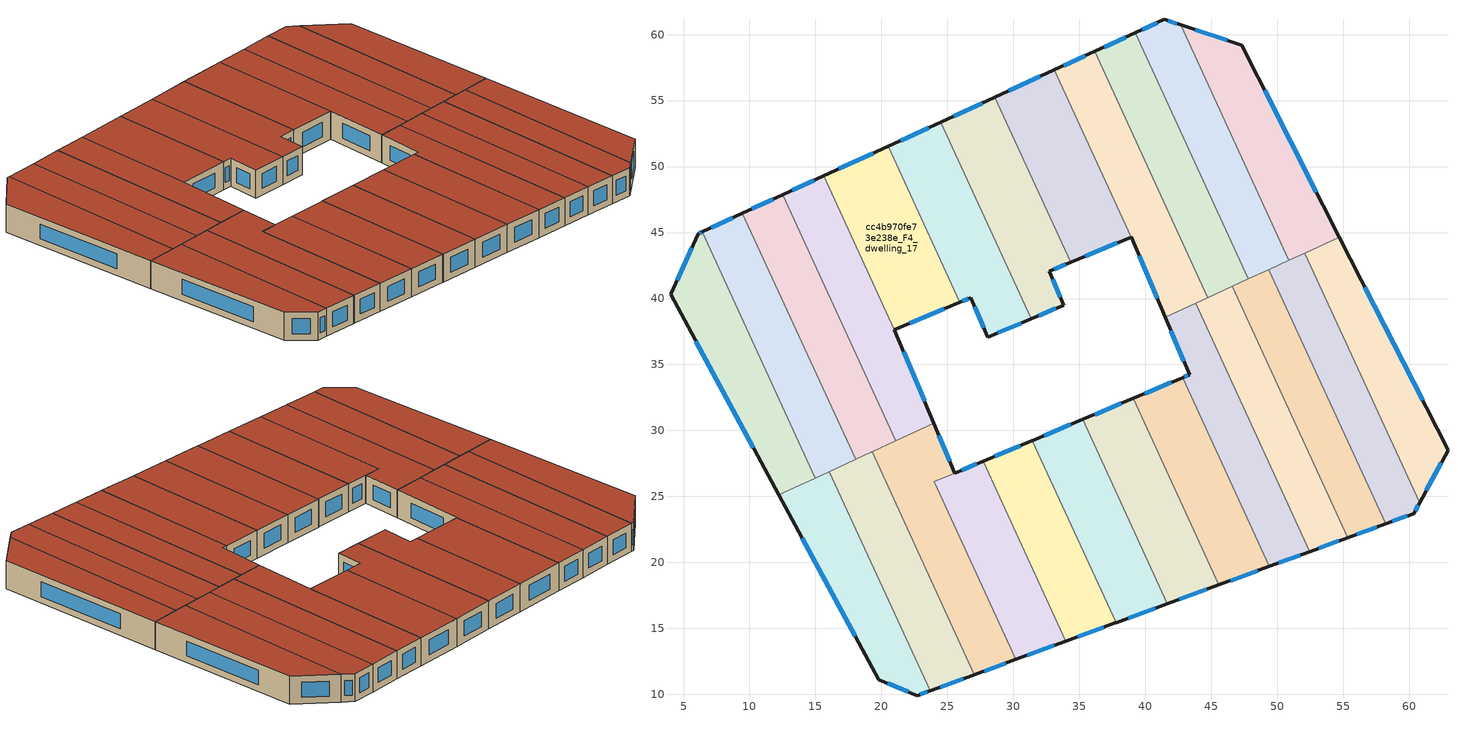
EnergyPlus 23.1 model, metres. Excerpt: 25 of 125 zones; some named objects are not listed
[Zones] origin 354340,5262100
cc4b970fe73e238e_F4_dwelling_0
 floor to cc4b970fe73e238e_F3_dwelling_0 (EU_floor_Construction): 16.05,26.89 23.69,10.27 22.72,9.91 19.78,11.12 12.22,25.13 z12
 wall outside (EU_wall_Construction): 12.22,25.13 19.78,11.12 22.72,9.91 23.69,10.27 z12:15
 wall to cc4b970fe73e238e_F4_dwelling_1 (EU_wall_Construction): 23.69,10.27 16.05,26.89 z12:15
 wall to cc4b970fe73e238e_F4_dwelling_13 (EU_wall_Construction): 14.98,26.39 12.22,25.13 z12:15
 wall to cc4b970fe73e238e_F4_dwelling_14 (EU_wall_Construction): 16.05,26.89 14.98,26.39 z12:15
 window (EU_Window_Construction): 22.94,9.99 23.46,10.18 / 20.47,10.83 22.03,10.19 / 14,21.84 18.01,14.41 z12.7:14.3
 roof outside (EU_roof_Construction): 23.69,10.27 16.05,26.89 12.22,25.13 19.78,11.12 22.72,9.91 z15
cc4b970fe73e238e_F4_dwelling_1
 floor to cc4b970fe73e238e_F3_dwelling_1 (EU_floor_Construction): 19.29,28.38 27.05,11.5 27,11.48 26.96,11.46 23.69,10.27 16.05,26.89 19.2,28.33 19.25,28.36 z12
 wall outside (EU_wall_Construction): 23.69,10.27 26.96,11.46 27,11.48 27.05,11.5 z12:15
 wall to cc4b970fe73e238e_F4_dwelling_2 (EU_wall_Construction): 27.05,11.5 19.29,28.38 z12:15
 wall to cc4b970fe73e238e_F4_dwelling_14 (EU_wall_Construction): 18.04,27.8 16.05,26.89 z12:15
 wall to cc4b970fe73e238e_F4_dwelling_15 (EU_wall_Construction): 19.29,28.38 19.25,28.36 19.2,28.33 18.04,27.8 z12:15
 window (EU_Window_Construction): 24.46,10.55 26.19,11.18 z12.7:14.3
 roof outside (EU_roof_Construction): 26.96,11.46 27,11.48 27.05,11.5 19.29,28.38 19.25,28.36 19.2,28.33 16.05,26.89 23.69,10.27 z15
cc4b970fe73e238e_F4_dwelling_10
 floor to cc4b970fe73e238e_F3_dwelling_10 (EU_floor_Construction): 49.35,42.19 58.21,22.92 55.35,21.88 46.6,40.92 z12
 wall outside (EU_wall_Construction): 55.35,21.88 58.21,22.92 z12:15
 wall to cc4b970fe73e238e_F4_dwelling_11 (EU_wall_Construction): 58.21,22.92 49.35,42.19 z12:15
 wall to cc4b970fe73e238e_F4_dwelling_9 (EU_wall_Construction): 46.6,40.92 55.35,21.88 z12:15
 wall to cc4b970fe73e238e_F4_dwelling_23 (EU_wall_Construction): 49.35,42.19 47.81,41.48 z12:15
 wall to cc4b970fe73e238e_F4_dwelling_22 (EU_wall_Construction): 47.81,41.48 46.6,40.93 z12:15
 window (EU_Window_Construction): 56.02,22.12 57.54,22.68 z12.7:14.3
 roof outside (EU_roof_Construction): 58.21,22.92 49.35,42.19 46.6,40.92 55.35,21.88 z15
cc4b970fe73e238e_F4_dwelling_11
 floor to cc4b970fe73e238e_F3_dwelling_11 (EU_floor_Construction): 52.09,43.45 60.78,24.52 60.34,23.71 58.21,22.92 49.35,42.19 z12
 wall outside (EU_wall_Construction): 58.21,22.92 60.34,23.71 60.78,24.52 z12:15
 wall to cc4b970fe73e238e_F4_dwelling_12 (EU_wall_Construction): 60.78,24.52 52.09,43.45 z12:15
 wall to cc4b970fe73e238e_F4_dwelling_24 (EU_wall_Construction): 52.09,43.45 50.89,42.9 z12:15
 wall to cc4b970fe73e238e_F4_dwelling_23 (EU_wall_Construction): 50.89,42.9 49.35,42.19 z12:15
 window (EU_Window_Construction): 60.44,23.9 60.68,24.33 / 58.71,23.11 59.84,23.52 z12.7:14.3
 roof outside (EU_roof_Construction): 60.34,23.71 60.78,24.52 52.09,43.45 49.35,42.19 58.21,22.92 z15
cc4b970fe73e238e_F4_dwelling_12
 floor to cc4b970fe73e238e_F3_dwelling_12 (EU_floor_Construction): 54.71,44.65 62.94,28.49 60.78,24.52 52.09,43.45 z12
 wall outside (EU_wall_Construction): 60.78,24.52 62.94,28.49 54.71,44.65 z12:15
 wall to cc4b970fe73e238e_F4_dwelling_24 (EU_wall_Construction): 54.71,44.65 52.09,43.45 z12:15
 window (EU_Window_Construction): 61.01,32.29 56.64,40.86 / 61.29,25.45 62.43,27.56 z12.7:14.3
 roof outside (EU_roof_Construction): 60.78,24.52 62.94,28.49 54.71,44.65 52.09,43.45 z15
cc4b970fe73e238e_F4_dwelling_13
 floor to cc4b970fe73e238e_F3_dwelling_13 (EU_floor_Construction): 6.4,45.05 14.98,26.39 12.22,25.13 4.01,40.32 6.13,44.93 z12
 wall outside (EU_wall_Construction): 6.4,45.05 6.13,44.93 4.01,40.32 12.22,25.13 z12:15
 wall to cc4b970fe73e238e_F4_dwelling_14 (EU_wall_Construction): 14.98,26.39 6.4,45.05 z12:15
 window (EU_Window_Construction): 6.34,45.02 6.2,44.96 / 5.94,36.75 10.29,28.69 / 5.64,43.85 4.51,41.4 z12.7:14.3
 roof outside (EU_roof_Construction): 14.98,26.39 6.4,45.05 6.13,44.93 4.01,40.32 12.22,25.13 z15
cc4b970fe73e238e_F4_dwelling_14
 floor to cc4b970fe73e238e_F3_dwelling_14 (EU_floor_Construction): 9.46,46.46 18.04,27.8 14.98,26.39 6.4,45.05 z12
 wall outside (EU_wall_Construction): 9.46,46.46 6.4,45.05 z12:15
 wall to cc4b970fe73e238e_F4_dwelling_15 (EU_wall_Construction): 18.04,27.8 9.46,46.46 z12:15
 window (EU_Window_Construction): 8.74,46.13 7.12,45.38 z12.7:14.3
 roof outside (EU_roof_Construction): 18.04,27.8 9.46,46.46 6.4,45.05 14.98,26.39 z15
cc4b970fe73e238e_F4_dwelling_15
 floor to cc4b970fe73e238e_F3_dwelling_15 (EU_floor_Construction): 12.53,47.87 21.1,29.21 18.04,27.8 9.46,46.46 z12
 wall outside (EU_wall_Construction): 12.53,47.87 9.46,46.46 z12:15
 wall to cc4b970fe73e238e_F4_dwelling_16 (EU_wall_Construction): 21.1,29.21 12.53,47.87 z12:15
 wall to cc4b970fe73e238e_F4_dwelling_2 (EU_wall_Construction): 19.29,28.38 21.1,29.21 z12:15
 window (EU_Window_Construction): 11.81,47.53 10.18,46.79 z12.7:14.3
 roof outside (EU_roof_Construction): 21.1,29.21 12.53,47.87 9.46,46.46 18.04,27.8 z15
cc4b970fe73e238e_F4_dwelling_16
 floor to cc4b970fe73e238e_F3_dwelling_16 (EU_floor_Construction): 15.63,49.29 20.99,37.65 20.97,37.64 23.98,30.53 21.1,29.21 12.53,47.87 z12
 wall outside (EU_wall_Construction): 15.63,49.29 12.53,47.87 / 23.98,30.53 20.97,37.64 20.99,37.65 z12:15
 wall to cc4b970fe73e238e_F4_dwelling_17 (EU_wall_Construction): 20.99,37.65 15.63,49.29 z12:15
 wall to cc4b970fe73e238e_F4_dwelling_2 (EU_wall_Construction): 21.1,29.21 23.98,30.53 z12:15
 window (EU_Window_Construction): 14.9,48.96 13.26,48.2 / 23.27,32.2 21.68,35.97 z12.7:14.3
 roof outside (EU_roof_Construction): 23.98,30.53 20.97,37.64 20.99,37.65 15.63,49.29 12.53,47.87 21.1,29.21 z15
cc4b970fe73e238e_F4_dwelling_17
 floor to cc4b970fe73e238e_F3_dwelling_17 (EU_floor_Construction): 20.51,51.53 25.93,39.72 20.99,37.65 15.63,49.29 z12
 wall outside (EU_wall_Construction): 20.99,37.65 25.93,39.72 / 20.51,51.53 15.63,49.29 z12:15
 wall to cc4b970fe73e238e_F4_dwelling_18 (EU_wall_Construction): 25.93,39.72 20.51,51.53 z12:15
 window (EU_Window_Construction): 22.15,38.13 24.77,39.23 / 19.36,51.01 16.78,49.82 z12.7:14.3
 roof outside (EU_roof_Construction): 25.93,39.72 20.51,51.53 15.63,49.29 20.99,37.65 z15
cc4b970fe73e238e_F4_dwelling_18
 floor to cc4b970fe73e238e_F3_dwelling_18 (EU_floor_Construction): 24.51,53.37 31.36,38.47 28.04,37.08 26.78,40.08 25.93,39.72 20.51,51.53 z12
 wall outside (EU_wall_Construction): 24.51,53.37 20.51,51.53 / 25.93,39.72 26.78,40.08 28.04,37.08 31.36,38.47 z12:15
 wall to cc4b970fe73e238e_F4_dwelling_19 (EU_wall_Construction): 31.36,38.47 24.51,53.37 z12:15
 window (EU_Window_Construction): 23.57,52.94 21.45,51.96 / 28.82,37.4 30.58,38.14 / 27.07,39.37 27.74,37.78 / 26.13,39.81 26.58,39.99 z12.7:14.3
 roof outside (EU_roof_Construction): 31.36,38.47 24.51,53.37 20.51,51.53 25.93,39.72 26.78,40.08 28.04,37.08 z15
cc4b970fe73e238e_F4_dwelling_19
 floor to cc4b970fe73e238e_F3_dwelling_19 (EU_floor_Construction): 28.61,55.25 34.36,42.74 32.72,42.05 33.8,39.49 31.36,38.47 24.51,53.37 z12
 wall outside (EU_wall_Construction): 28.61,55.25 24.51,53.37 / 31.36,38.47 33.8,39.49 32.72,42.05 34.36,42.74 z12:15
 wall to cc4b970fe73e238e_F4_dwelling_20 (EU_wall_Construction): 34.36,42.74 28.61,55.25 z12:15
 window (EU_Window_Construction): 27.65,54.81 25.47,53.81 / 33.1,42.21 33.97,42.58 / 33.54,40.09 32.97,41.45 / 31.93,38.71 33.23,39.25 z12.7:14.3
 roof outside (EU_roof_Construction): 33.8,39.49 32.72,42.05 34.36,42.74 28.61,55.25 24.51,53.37 31.36,38.47 z15
cc4b970fe73e238e_F4_dwelling_2
 floor to cc4b970fe73e238e_F3_dwelling_2 (EU_floor_Construction): 25.57,26.77 23.98,26.11 30.17,12.64 27.05,11.5 19.29,28.38 23.98,30.53 z12
 wall outside (EU_wall_Construction): 25.57,26.77 23.98,30.53 / 27.05,11.5 30.17,12.64 z12:15
 wall to cc4b970fe73e238e_F4_dwelling_3 (EU_wall_Construction): 23.98,26.11 25.57,26.77 / 30.17,12.64 23.99,26.11 z12:15
 window (EU_Window_Construction): 25.2,27.66 24.35,29.65 / 27.78,11.77 29.44,12.37 z12.7:14.3
 roof outside (EU_roof_Construction): 30.17,12.64 23.98,26.11 25.57,26.77 23.98,30.53 19.29,28.38 27.05,11.5 z15
cc4b970fe73e238e_F4_dwelling_20
 floor to cc4b970fe73e238e_F3_dwelling_20 (EU_floor_Construction): 33.11,57.32 38.93,44.66 34.36,42.74 28.61,55.25 z12
 wall outside (EU_wall_Construction): 34.36,42.74 38.93,44.66 / 33.11,57.32 28.61,55.25 z12:15
 wall to cc4b970fe73e238e_F4_dwelling_21 (EU_wall_Construction): 38.93,44.66 33.11,57.32 z12:15
 window (EU_Window_Construction): 35.43,43.19 37.85,44.21 / 32.05,56.84 29.66,55.74 z12.7:14.3
 roof outside (EU_roof_Construction): 38.93,44.66 33.11,57.32 28.61,55.25 34.36,42.74 z15
cc4b970fe73e238e_F4_dwelling_21
 floor to cc4b970fe73e238e_F3_dwelling_21 (EU_floor_Construction): 36.17,58.73 44.74,40.07 41.51,38.59 38.95,44.67 38.93,44.66 33.11,57.32 z12
 wall outside (EU_wall_Construction): 38.93,44.66 38.95,44.67 41.51,38.59 / 36.17,58.73 33.11,57.32 z12:15
 wall to cc4b970fe73e238e_F4_dwelling_22 (EU_wall_Construction): 44.74,40.07 36.17,58.73 z12:15
 wall to cc4b970fe73e238e_F4_dwelling_8 (EU_wall_Construction): 41.51,38.59 43.81,39.65 z12:15
 wall to cc4b970fe73e238e_F4_dwelling_9 (EU_wall_Construction): 43.81,39.65 44.74,40.07 z12:15
 window (EU_Window_Construction): 35.45,58.4 33.83,57.65 / 39.55,43.24 40.91,40.01 z12.7:14.3
 roof outside (EU_roof_Construction): 44.74,40.07 36.17,58.73 33.11,57.32 38.93,44.66 38.95,44.67 41.51,38.59 z15
cc4b970fe73e238e_F4_dwelling_22
 floor to cc4b970fe73e238e_F3_dwelling_22 (EU_floor_Construction): 39.23,60.14 47.81,41.48 44.74,40.07 36.17,58.73 z12
 wall outside (EU_wall_Construction): 39.23,60.14 36.17,58.73 z12:15
 wall to cc4b970fe73e238e_F4_dwelling_23 (EU_wall_Construction): 47.81,41.48 39.23,60.14 z12:15
 wall to cc4b970fe73e238e_F4_dwelling_9 (EU_wall_Construction): 44.74,40.07 46.6,40.93 z12:15
 window (EU_Window_Construction): 38.51,59.81 36.89,59.06 z12.7:14.3
 roof outside (EU_roof_Construction): 47.81,41.48 39.23,60.14 36.17,58.73 44.74,40.07 z15
cc4b970fe73e238e_F4_dwelling_23
 floor to cc4b970fe73e238e_F3_dwelling_23 (EU_floor_Construction): 42.69,60.73 50.89,42.9 47.81,41.48 39.23,60.14 41.44,61.15 z12
 wall outside (EU_wall_Construction): 42.69,60.73 41.44,61.15 39.23,60.14 z12:15
 wall to cc4b970fe73e238e_F4_dwelling_24 (EU_wall_Construction): 50.89,42.9 42.69,60.73 z12:15
 window (EU_Window_Construction): 42.4,60.83 41.73,61.05 / 40.92,60.91 39.75,60.37 z12.7:14.3
 roof outside (EU_roof_Construction): 50.89,42.9 42.69,60.73 41.44,61.15 39.23,60.14 47.81,41.48 z15
cc4b970fe73e238e_F4_dwelling_24
 floor to cc4b970fe73e238e_F3_dwelling_24 (EU_floor_Construction): 47.3,59.2 54.71,44.65 50.89,42.9 42.69,60.73 z12
 wall outside (EU_wall_Construction): 54.71,44.65 47.3,59.2 42.69,60.73 z12:15
 window (EU_Window_Construction): 52.97,48.07 49.04,55.79 / 46.22,59.56 43.77,60.37 z12.7:14.3
 roof outside (EU_roof_Construction): 54.71,44.65 47.3,59.2 42.69,60.73 50.89,42.9 z15
cc4b970fe73e238e_F4_dwelling_3
 floor to cc4b970fe73e238e_F3_dwelling_3 (EU_floor_Construction): 27.72,27.68 33.99,14.04 30.17,12.64 23.98,26.11 z12
 wall outside (EU_wall_Construction): 27.72,27.68 25.57,26.78 / 30.17,12.64 33.99,14.04 z12:15
 wall to cc4b970fe73e238e_F4_dwelling_4 (EU_wall_Construction): 33.99,14.04 27.72,27.68 z12:15
 window (EU_Window_Construction): 27.22,27.46 26.08,26.99 / 31.07,12.97 33.09,13.71 z12.7:14.3
 roof outside (EU_roof_Construction): 33.99,14.04 27.72,27.68 23.98,26.11 30.17,12.64 z15
cc4b970fe73e238e_F4_dwelling_4
 floor to cc4b970fe73e238e_F3_dwelling_4 (EU_floor_Construction): 31.45,29.24 37.79,15.44 37.74,15.42 33.99,14.04 27.72,27.68 31.4,29.22 z12
 wall outside (EU_wall_Construction): 33.99,14.04 37.74,15.42 37.79,15.44 / 31.45,29.24 31.4,29.22 27.72,27.68 z12:15
 wall to cc4b970fe73e238e_F4_dwelling_5 (EU_wall_Construction): 37.79,15.44 31.45,29.24 z12:15
 window (EU_Window_Construction): 34.87,14.37 36.86,15.09 / 30.54,28.85 28.59,28.04 z12.7:14.3
 roof outside (EU_roof_Construction): 37.74,15.42 37.79,15.44 31.45,29.24 31.4,29.22 27.72,27.68 33.99,14.04 z15
cc4b970fe73e238e_F4_dwelling_5
 floor to cc4b970fe73e238e_F3_dwelling_5 (EU_floor_Construction): 35.26,30.83 41.68,16.86 37.79,15.44 31.45,29.24 z12
 wall outside (EU_wall_Construction): 37.79,15.44 41.68,16.86 / 35.26,30.83 31.45,29.24 z12:15
 wall to cc4b970fe73e238e_F4_dwelling_6 (EU_wall_Construction): 41.68,16.86 35.26,30.83 z12:15
 window (EU_Window_Construction): 38.7,15.77 40.76,16.53 / 34.36,30.46 32.34,29.61 z12.7:14.3
 roof outside (EU_roof_Construction): 41.68,16.86 35.26,30.83 31.45,29.24 37.79,15.44 z15
cc4b970fe73e238e_F4_dwelling_6
 floor to cc4b970fe73e238e_F3_dwelling_6 (EU_floor_Construction): 39.07,32.43 45.57,18.29 41.68,16.86 35.26,30.83 z12
 wall outside (EU_wall_Construction): 41.68,16.86 45.57,18.29 / 39.07,32.43 35.26,30.83 z12:15
 wall to cc4b970fe73e238e_F4_dwelling_7 (EU_wall_Construction): 45.57,18.29 39.07,32.43 z12:15
 window (EU_Window_Construction): 42.59,17.2 44.65,17.95 / 38.17,32.05 36.15,31.21 z12.7:14.3
 roof outside (EU_roof_Construction): 45.57,18.29 39.07,32.43 35.26,30.83 41.68,16.86 z15
cc4b970fe73e238e_F4_dwelling_7
 floor to cc4b970fe73e238e_F3_dwelling_7 (EU_floor_Construction): 42.83,34.01 49.41,19.7 45.57,18.29 39.07,32.43 z12
 wall outside (EU_wall_Construction): 45.57,18.29 49.41,19.7 / 42.83,34.01 39.07,32.43 z12:15
 wall to cc4b970fe73e238e_F4_dwelling_8 (EU_wall_Construction): 49.41,19.7 42.83,34.01 z12:15
 window (EU_Window_Construction): 46.47,18.62 48.5,19.37 / 41.95,33.64 39.95,32.8 z12.7:14.3
 roof outside (EU_roof_Construction): 49.41,19.7 42.83,34.01 39.07,32.43 45.57,18.29 z15
cc4b970fe73e238e_F4_dwelling_8
 floor to cc4b970fe73e238e_F3_dwelling_8 (EU_floor_Construction): 43.82,39.64 52.47,20.82 49.41,19.7 42.83,34.01 43.35,34.23 41.51,38.59 z12
 wall outside (EU_wall_Construction): 41.51,38.59 43.35,34.23 42.83,34.01 / 49.41,19.7 52.47,20.82 z12:15
 wall to cc4b970fe73e238e_F4_dwelling_9 (EU_wall_Construction): 52.47,20.82 43.82,39.64 z12:15
 window (EU_Window_Construction): 41.94,37.56 42.92,35.25 / 50.13,19.96 51.75,20.56 / 43.23,34.17 42.95,34.06 z12.7:14.3
 roof outside (EU_roof_Construction): 52.47,20.82 43.82,39.64 41.51,38.59 43.35,34.23 42.83,34.01 49.41,19.7 z15
cc4b970fe73e238e_F4_dwelling_9
 floor to cc4b970fe73e238e_F3_dwelling_9 (EU_floor_Construction): 46.6,40.92 55.35,21.88 52.47,20.82 43.82,39.64 z12
 wall outside (EU_wall_Construction): 52.47,20.82 55.35,21.88 z12:15
 window (EU_Window_Construction): 53.14,21.07 54.68,21.63 z12.7:14.3
 roof outside (EU_roof_Construction): 55.35,21.88 46.6,40.92 43.82,39.64 52.47,20.82 z15
[Building]
EU S2 Campaign: North Axis=0; Terrain=City; Solar Distribution=FullExterior
[Site:Location]
Budapest.Ferenc.Liszt.Intl.AP: Latitude=47.437; Longitude=19.256; Time Zone=1; Elevation=185
[SizingPeriod:WeatherFileDays]
AnnualSizingPeriod: Begin Month=1; Begin Day of Month=1; End Month=12; End Day of Month=31; Day of Week for Start Day=Monday; Use Weather File Daylight Saving Period=No; Use Weather File Rain and Snow Indicators=No
[MATERIAL]
EU_InternalMass_Material: Roughness=MediumRough; Thickness=0.1; Conductivity=1; Density=1800; Specific Heat=900; Thermal Absorptance=0.9; Solar Absorptance=0.7; Visible Absorptance=0.7
[MATERIAL:NOMASS] Roughness=MediumRough; Thermal Absorptance=0.9; Solar Absorptance=0.7; Visible Absorptance=0.7
Name | Thermal Resistance
EU_wall_NoMass | 0.832559
EU_roof_NoMass | 1.39638
EU_floor_NoMass | 0.872794
[WINDOWMATERIAL:SIMPLEGLAZINGSYSTEM]
EU_Window_SimpleGlazing: UFactor=2.79869; Solar Heat Gain Coefficient=0.75; Visible Transmittance=0.75
[CONSTRUCTION]
EU_wall_Construction: EU_wall_NoMass
EU_roof_Construction: EU_roof_NoMass
EU_floor_Construction: EU_floor_NoMass
EU_Window_Construction: EU_Window_SimpleGlazing
EU_InternalMass_Construction: EU_InternalMass_Material
[ZONE] Type=1; Multiplier=1; Ceiling Height=autocalculate; Floor Area=autocalculate; Part of Total Floor Area=Yes
Name | Volume
cc4b970fe73e238e_F4_dwelling_0 | 191.587
cc4b970fe73e238e_F4_dwelling_1 | 197.238
cc4b970fe73e238e_F4_dwelling_10 | 191.589
cc4b970fe73e238e_F4_dwelling_11 | 191.656
cc4b970fe73e238e_F4_dwelling_12 | 191.588
cc4b970fe73e238e_F4_dwelling_13 | 207.571
cc4b970fe73e238e_F4_dwelling_14; cc4b970fe73e238e_F4_dwelling_15 | 207.583
cc4b970fe73e238e_F4_dwelling_16 | 207.601
cc4b970fe73e238e_F4_dwelling_17 | 207.59
cc4b970fe73e238e_F4_dwelling_18 | 207.593
cc4b970fe73e238e_F4_dwelling_19 | 207.572
cc4b970fe73e238e_F4_dwelling_2 | 207.617
cc4b970fe73e238e_F4_dwelling_20 | 205.899
cc4b970fe73e238e_F4_dwelling_21 | 209.294
cc4b970fe73e238e_F4_dwelling_22 | 207.574
cc4b970fe73e238e_F4_dwelling_23 | 207.581
cc4b970fe73e238e_F4_dwelling_24 | 207.558
cc4b970fe73e238e_F4_dwelling_3 | 181.227
cc4b970fe73e238e_F4_dwelling_4 | 182.676
cc4b970fe73e238e_F4_dwelling_5 | 189.331
cc4b970fe73e238e_F4_dwelling_6; cc4b970fe73e238e_F4_dwelling_7 | 191.622
cc4b970fe73e238e_F4_dwelling_8 | 191.572
cc4b970fe73e238e_F4_dwelling_9 | 191.661
[INTERNALMASS] Construction=EU_InternalMass_Construction
Name | Zone or ZoneList | Surface Area
cc4b970fe73e238e_F4_dwelling_0_EU_InternalMass | cc4b970fe73e238e_F4_dwelling_0 | 63.8624
cc4b970fe73e238e_F4_dwelling_1_EU_InternalMass | cc4b970fe73e238e_F4_dwelling_1 | 65.7384
cc4b970fe73e238e_F4_dwelling_2_EU_InternalMass | cc4b970fe73e238e_F4_dwelling_2 | 69.2143
cc4b970fe73e238e_F4_dwelling_3_EU_InternalMass | cc4b970fe73e238e_F4_dwelling_3 | 60.4179
cc4b970fe73e238e_F4_dwelling_4_EU_InternalMass | cc4b970fe73e238e_F4_dwelling_4 | 60.8881
cc4b970fe73e238e_F4_dwelling_5_EU_InternalMass | cc4b970fe73e238e_F4_dwelling_5 | 63.1132
cc4b970fe73e238e_F4_dwelling_6_EU_InternalMass | cc4b970fe73e238e_F4_dwelling_6 | 63.874
cc4b970fe73e238e_F4_dwelling_7_EU_InternalMass | cc4b970fe73e238e_F4_dwelling_7 | 63.8742
cc4b970fe73e238e_F4_dwelling_8_EU_InternalMass | cc4b970fe73e238e_F4_dwelling_8 | 63.8569
cc4b970fe73e238e_F4_dwelling_9_EU_InternalMass | cc4b970fe73e238e_F4_dwelling_9 | 63.8869
cc4b970fe73e238e_F4_dwelling_10_EU_InternalMass | cc4b970fe73e238e_F4_dwelling_10 | 63.8632
cc4b970fe73e238e_F4_dwelling_11_EU_InternalMass | cc4b970fe73e238e_F4_dwelling_11 | 63.8855
cc4b970fe73e238e_F4_dwelling_12_EU_InternalMass | cc4b970fe73e238e_F4_dwelling_12 | 63.8629
cc4b970fe73e238e_F4_dwelling_13_EU_InternalMass | cc4b970fe73e238e_F4_dwelling_13 | 69.1905
cc4b970fe73e238e_F4_dwelling_14_EU_InternalMass | cc4b970fe73e238e_F4_dwelling_14 | 69.1944
cc4b970fe73e238e_F4_dwelling_15_EU_InternalMass | cc4b970fe73e238e_F4_dwelling_15 | 69.1944
cc4b970fe73e238e_F4_dwelling_16_EU_InternalMass | cc4b970fe73e238e_F4_dwelling_16 | 69.2004
cc4b970fe73e238e_F4_dwelling_17_EU_InternalMass | cc4b970fe73e238e_F4_dwelling_17 | 69.1968
cc4b970fe73e238e_F4_dwelling_18_EU_InternalMass | cc4b970fe73e238e_F4_dwelling_18 | 69.1974
cc4b970fe73e238e_F4_dwelling_19_EU_InternalMass | cc4b970fe73e238e_F4_dwelling_19 | 69.1907
cc4b970fe73e238e_F4_dwelling_20_EU_InternalMass | cc4b970fe73e238e_F4_dwelling_20 | 68.6331
cc4b970fe73e238e_F4_dwelling_21_EU_InternalMass | cc4b970fe73e238e_F4_dwelling_21 | 69.7657
cc4b970fe73e238e_F4_dwelling_22_EU_InternalMass | cc4b970fe73e238e_F4_dwelling_22 | 69.1926
cc4b970fe73e238e_F4_dwelling_23_EU_InternalMass | cc4b970fe73e238e_F4_dwelling_23 | 69.1938
cc4b970fe73e238e_F4_dwelling_24_EU_InternalMass | cc4b970fe73e238e_F4_dwelling_24 | 69.1861
[OTHEREQUIPMENT] Fuel Type=Electricity; Design Level Calculation Method=Watts/Area; Power per Zone Floor Area=1; Fraction Latent=0; Fraction Radiant=0; Fraction Lost=0; Carbon Dioxide Generation Rate=0; EndUse Subcategory=EU_Step8_InternalGains
Name | Zone or ZoneList or Space or SpaceList | Schedule
EU_Step8_InternalGain_cc4b970fe73e238e_F4_dwelling_0_f000 | cc4b970fe73e238e_F4_dwelling_0 | EU_Step8_GainSchedule_cc4b970fe73e238e_F4_dwelling_0_f000
EU_Step8_InternalGain_cc4b970fe73e238e_F4_dwelling_1_f000 | cc4b970fe73e238e_F4_dwelling_1 | EU_Step8_GainSchedule_cc4b970fe73e238e_F4_dwelling_1_f000
EU_Step8_InternalGain_cc4b970fe73e238e_F4_dwelling_2_f000 | cc4b970fe73e238e_F4_dwelling_2 | EU_Step8_GainSchedule_cc4b970fe73e238e_F4_dwelling_2_f000
EU_Step8_InternalGain_cc4b970fe73e238e_F4_dwelling_3_f000 | cc4b970fe73e238e_F4_dwelling_3 | EU_Step8_GainSchedule_cc4b970fe73e238e_F4_dwelling_3_f000
EU_Step8_InternalGain_cc4b970fe73e238e_F4_dwelling_4_f000 | cc4b970fe73e238e_F4_dwelling_4 | EU_Step8_GainSchedule_cc4b970fe73e238e_F4_dwelling_4_f000
EU_Step8_InternalGain_cc4b970fe73e238e_F4_dwelling_5_f000 | cc4b970fe73e238e_F4_dwelling_5 | EU_Step8_GainSchedule_cc4b970fe73e238e_F4_dwelling_5_f000
EU_Step8_InternalGain_cc4b970fe73e238e_F4_dwelling_6_f000 | cc4b970fe73e238e_F4_dwelling_6 | EU_Step8_GainSchedule_cc4b970fe73e238e_F4_dwelling_6_f000
EU_Step8_InternalGain_cc4b970fe73e238e_F4_dwelling_7_f000 | cc4b970fe73e238e_F4_dwelling_7 | EU_Step8_GainSchedule_cc4b970fe73e238e_F4_dwelling_7_f000
EU_Step8_InternalGain_cc4b970fe73e238e_F4_dwelling_8_f000 | cc4b970fe73e238e_F4_dwelling_8 | EU_Step8_GainSchedule_cc4b970fe73e238e_F4_dwelling_8_f000
EU_Step8_InternalGain_cc4b970fe73e238e_F4_dwelling_9_f000 | cc4b970fe73e238e_F4_dwelling_9 | EU_Step8_GainSchedule_cc4b970fe73e238e_F4_dwelling_9_f000
EU_Step8_InternalGain_cc4b970fe73e238e_F4_dwelling_10_f000 | cc4b970fe73e238e_F4_dwelling_10 | EU_Step8_GainSchedule_cc4b970fe73e238e_F4_dwelling_10_f000
EU_Step8_InternalGain_cc4b970fe73e238e_F4_dwelling_11_f000 | cc4b970fe73e238e_F4_dwelling_11 | EU_Step8_GainSchedule_cc4b970fe73e238e_F4_dwelling_11_f000
EU_Step8_InternalGain_cc4b970fe73e238e_F4_dwelling_12_f000 | cc4b970fe73e238e_F4_dwelling_12 | EU_Step8_GainSchedule_cc4b970fe73e238e_F4_dwelling_12_f000
EU_Step8_InternalGain_cc4b970fe73e238e_F4_dwelling_13_f000 | cc4b970fe73e238e_F4_dwelling_13 | EU_Step8_GainSchedule_cc4b970fe73e238e_F4_dwelling_13_f000
EU_Step8_InternalGain_cc4b970fe73e238e_F4_dwelling_14_f000 | cc4b970fe73e238e_F4_dwelling_14 | EU_Step8_GainSchedule_cc4b970fe73e238e_F4_dwelling_14_f000
EU_Step8_InternalGain_cc4b970fe73e238e_F4_dwelling_15_f000 | cc4b970fe73e238e_F4_dwelling_15 | EU_Step8_GainSchedule_cc4b970fe73e238e_F4_dwelling_15_f000
EU_Step8_InternalGain_cc4b970fe73e238e_F4_dwelling_16_f000 | cc4b970fe73e238e_F4_dwelling_16 | EU_Step8_GainSchedule_cc4b970fe73e238e_F4_dwelling_16_f000
EU_Step8_InternalGain_cc4b970fe73e238e_F4_dwelling_17_f000 | cc4b970fe73e238e_F4_dwelling_17 | EU_Step8_GainSchedule_cc4b970fe73e238e_F4_dwelling_17_f000
EU_Step8_InternalGain_cc4b970fe73e238e_F4_dwelling_18_f000 | cc4b970fe73e238e_F4_dwelling_18 | EU_Step8_GainSchedule_cc4b970fe73e238e_F4_dwelling_18_f000
EU_Step8_InternalGain_cc4b970fe73e238e_F4_dwelling_19_f000 | cc4b970fe73e238e_F4_dwelling_19 | EU_Step8_GainSchedule_cc4b970fe73e238e_F4_dwelling_19_f000
EU_Step8_InternalGain_cc4b970fe73e238e_F4_dwelling_20_f000 | cc4b970fe73e238e_F4_dwelling_20 | EU_Step8_GainSchedule_cc4b970fe73e238e_F4_dwelling_20_f000
EU_Step8_InternalGain_cc4b970fe73e238e_F4_dwelling_21_f000 | cc4b970fe73e238e_F4_dwelling_21 | EU_Step8_GainSchedule_cc4b970fe73e238e_F4_dwelling_21_f000
EU_Step8_InternalGain_cc4b970fe73e238e_F4_dwelling_22_f000 | cc4b970fe73e238e_F4_dwelling_22 | EU_Step8_GainSchedule_cc4b970fe73e238e_F4_dwelling_22_f000
EU_Step8_InternalGain_cc4b970fe73e238e_F4_dwelling_23_f000 | cc4b970fe73e238e_F4_dwelling_23 | EU_Step8_GainSchedule_cc4b970fe73e238e_F4_dwelling_23_f000
EU_Step8_InternalGain_cc4b970fe73e238e_F4_dwelling_24_f000 | cc4b970fe73e238e_F4_dwelling_24 | EU_Step8_GainSchedule_cc4b970fe73e238e_F4_dwelling_24_f000
[ZONEVENTILATION:DESIGNFLOWRATE] Schedule=EU_AlwaysOn; Design Flow Rate Calculation Method=AirChanges/Hour; Air Changes per Hour=0.475469; Ventilation Type=Natural; Fan Pressure Rise=0; Fan Total Efficiency=1; Constant Term Coefficient=1; Temperature Term Coefficient=0; Velocity Term Coefficient=0; Velocity Squared Term Coefficient=0; Minimum Indoor Temperature=-100; Maximum Indoor Temperature=100; Delta Temperature=-100; Minimum Outdoor Temperature=-100; Maximum Outdoor Temperature=100; Maximum Wind Speed=40
Name | Zone or ZoneList or Space or SpaceList
EU_ConstantAir_cc4b970fe73e238e_F4_dwelling_0 | cc4b970fe73e238e_F4_dwelling_0
EU_ConstantAir_cc4b970fe73e238e_F4_dwelling_1 | cc4b970fe73e238e_F4_dwelling_1
EU_ConstantAir_cc4b970fe73e238e_F4_dwelling_2 | cc4b970fe73e238e_F4_dwelling_2
EU_ConstantAir_cc4b970fe73e238e_F4_dwelling_3 | cc4b970fe73e238e_F4_dwelling_3
EU_ConstantAir_cc4b970fe73e238e_F4_dwelling_4 | cc4b970fe73e238e_F4_dwelling_4
EU_ConstantAir_cc4b970fe73e238e_F4_dwelling_5 | cc4b970fe73e238e_F4_dwelling_5
EU_ConstantAir_cc4b970fe73e238e_F4_dwelling_6 | cc4b970fe73e238e_F4_dwelling_6
EU_ConstantAir_cc4b970fe73e238e_F4_dwelling_7 | cc4b970fe73e238e_F4_dwelling_7
EU_ConstantAir_cc4b970fe73e238e_F4_dwelling_8 | cc4b970fe73e238e_F4_dwelling_8
EU_ConstantAir_cc4b970fe73e238e_F4_dwelling_9 | cc4b970fe73e238e_F4_dwelling_9
EU_ConstantAir_cc4b970fe73e238e_F4_dwelling_10 | cc4b970fe73e238e_F4_dwelling_10
EU_ConstantAir_cc4b970fe73e238e_F4_dwelling_11 | cc4b970fe73e238e_F4_dwelling_11
EU_ConstantAir_cc4b970fe73e238e_F4_dwelling_12 | cc4b970fe73e238e_F4_dwelling_12
EU_ConstantAir_cc4b970fe73e238e_F4_dwelling_13 | cc4b970fe73e238e_F4_dwelling_13
EU_ConstantAir_cc4b970fe73e238e_F4_dwelling_14 | cc4b970fe73e238e_F4_dwelling_14
EU_ConstantAir_cc4b970fe73e238e_F4_dwelling_15 | cc4b970fe73e238e_F4_dwelling_15
EU_ConstantAir_cc4b970fe73e238e_F4_dwelling_16 | cc4b970fe73e238e_F4_dwelling_16
EU_ConstantAir_cc4b970fe73e238e_F4_dwelling_17 | cc4b970fe73e238e_F4_dwelling_17
EU_ConstantAir_cc4b970fe73e238e_F4_dwelling_18 | cc4b970fe73e238e_F4_dwelling_18
EU_ConstantAir_cc4b970fe73e238e_F4_dwelling_19 | cc4b970fe73e238e_F4_dwelling_19
EU_ConstantAir_cc4b970fe73e238e_F4_dwelling_20 | cc4b970fe73e238e_F4_dwelling_20
EU_ConstantAir_cc4b970fe73e238e_F4_dwelling_21 | cc4b970fe73e238e_F4_dwelling_21
EU_ConstantAir_cc4b970fe73e238e_F4_dwelling_22 | cc4b970fe73e238e_F4_dwelling_22
EU_ConstantAir_cc4b970fe73e238e_F4_dwelling_23 | cc4b970fe73e238e_F4_dwelling_23
EU_ConstantAir_cc4b970fe73e238e_F4_dwelling_24 | cc4b970fe73e238e_F4_dwelling_24
[HVACTEMPLATE:ZONE:IDEALLOADSAIRSYSTEM] System Availability Schedule=EU_AlwaysOn; Maximum Heating Supply Air Temperature=50; Minimum Cooling Supply Air Temperature=13; Maximum Heating Supply Air Humidity Ratio=0.0156; Minimum Cooling Supply Air Humidity Ratio=0.0077; Heating Limit=NoLimit; Cooling Limit=NoLimit; Heating Availability Schedule=EU_AlwaysOn; Cooling Availability Schedule=EU_CoolingOff; Dehumidification Control Type=ConstantSensibleHeatRatio; Cooling Sensible Heat Ratio=0.7; Dehumidification Setpoint=60; Humidification Control Type=None; Humidification Setpoint=30; Outdoor Air Method=None; Outdoor Air Flow Rate per Person=0.00944; Outdoor Air Flow Rate per Zone Floor Area=0; Outdoor Air Flow Rate per Zone=0; Demand Controlled Ventilation Type=None; Outdoor Air Economizer Type=NoEconomizer; Heat Recovery Type=None; Sensible Heat Recovery Effectiveness=0.7; Latent Heat Recovery Effectiveness=0.65
Name | Template Thermostat
cc4b970fe73e238e_F4_dwelling_0 | EU_HeatOnly_cc4b970fe73e238e_F4_dwelling_0
cc4b970fe73e238e_F4_dwelling_1 | EU_HeatOnly_cc4b970fe73e238e_F4_dwelling_1
cc4b970fe73e238e_F4_dwelling_2 | EU_HeatOnly_cc4b970fe73e238e_F4_dwelling_2
cc4b970fe73e238e_F4_dwelling_3 | EU_HeatOnly_cc4b970fe73e238e_F4_dwelling_3
cc4b970fe73e238e_F4_dwelling_4 | EU_HeatOnly_cc4b970fe73e238e_F4_dwelling_4
cc4b970fe73e238e_F4_dwelling_5 | EU_HeatOnly_cc4b970fe73e238e_F4_dwelling_5
cc4b970fe73e238e_F4_dwelling_6 | EU_HeatOnly_cc4b970fe73e238e_F4_dwelling_6
cc4b970fe73e238e_F4_dwelling_7 | EU_HeatOnly_cc4b970fe73e238e_F4_dwelling_7
cc4b970fe73e238e_F4_dwelling_8 | EU_HeatOnly_cc4b970fe73e238e_F4_dwelling_8
cc4b970fe73e238e_F4_dwelling_9 | EU_HeatOnly_cc4b970fe73e238e_F4_dwelling_9
cc4b970fe73e238e_F4_dwelling_10 | EU_HeatOnly_cc4b970fe73e238e_F4_dwelling_10
cc4b970fe73e238e_F4_dwelling_11 | EU_HeatOnly_cc4b970fe73e238e_F4_dwelling_11
cc4b970fe73e238e_F4_dwelling_12 | EU_HeatOnly_cc4b970fe73e238e_F4_dwelling_12
cc4b970fe73e238e_F4_dwelling_13 | EU_HeatOnly_cc4b970fe73e238e_F4_dwelling_13
cc4b970fe73e238e_F4_dwelling_14 | EU_HeatOnly_cc4b970fe73e238e_F4_dwelling_14
cc4b970fe73e238e_F4_dwelling_15 | EU_HeatOnly_cc4b970fe73e238e_F4_dwelling_15
cc4b970fe73e238e_F4_dwelling_16 | EU_HeatOnly_cc4b970fe73e238e_F4_dwelling_16
cc4b970fe73e238e_F4_dwelling_17 | EU_HeatOnly_cc4b970fe73e238e_F4_dwelling_17
cc4b970fe73e238e_F4_dwelling_18 | EU_HeatOnly_cc4b970fe73e238e_F4_dwelling_18
cc4b970fe73e238e_F4_dwelling_19 | EU_HeatOnly_cc4b970fe73e238e_F4_dwelling_19
cc4b970fe73e238e_F4_dwelling_20 | EU_HeatOnly_cc4b970fe73e238e_F4_dwelling_20
cc4b970fe73e238e_F4_dwelling_21 | EU_HeatOnly_cc4b970fe73e238e_F4_dwelling_21
cc4b970fe73e238e_F4_dwelling_22 | EU_HeatOnly_cc4b970fe73e238e_F4_dwelling_22
cc4b970fe73e238e_F4_dwelling_23 | EU_HeatOnly_cc4b970fe73e238e_F4_dwelling_23
cc4b970fe73e238e_F4_dwelling_24 | EU_HeatOnly_cc4b970fe73e238e_F4_dwelling_24
[SIZING:ZONE] Zone Cooling Design Supply Air Temperature Input Method=SupplyAirTemperature; Zone Cooling Design Supply Air Temperature=13; Zone Heating Design Supply Air Temperature Input Method=SupplyAirTemperature; Zone Heating Design Supply Air Temperature=50; Zone Cooling Design Supply Air Humidity Ratio=0.008; Zone Heating Design Supply Air Humidity Ratio=0.008; Cooling Design Air Flow Method=DesignDay; Cooling Design Air Flow Rate=0; Cooling Minimum Air Flow per Zone Floor Area=0.000762; Cooling Minimum Air Flow=0; Cooling Minimum Air Flow Fraction=0.2; Heating Design Air Flow Method=DesignDay; Heating Design Air Flow Rate=0; Heating Maximum Air Flow per Zone Floor Area=0.002032; Heating Maximum Air Flow=0.141576; Heating Maximum Air Flow Fraction=0.3; Account for Dedicated Outdoor Air System=No; Dedicated Outdoor Air System Control Strategy=NeutralSupplyAir; Dedicated Outdoor Air Low Setpoint Temperature for Design=autosize; Dedicated Outdoor Air High Setpoint Temperature for Design=autosize; Zone Load Sizing Method=Sensible Load Only No Latent Load; Zone Latent Cooling Design Supply Air Humidity Ratio Input Method=HumidityRatioDifference; Zone Cooling Design Supply Air Humidity Ratio Difference=0.005; Zone Latent Heating Design Supply Air Humidity Ratio Input Method=HumidityRatioDifference; Zone Humidification Design Supply Air Humidity Ratio Difference=0.005
cc4b970fe73e238e_F4_dwelling_0; cc4b970fe73e238e_F4_dwelling_1; cc4b970fe73e238e_F4_dwelling_2; cc4b970fe73e238e_F4_dwelling_3; cc4b970fe73e238e_F4_dwelling_4; cc4b970fe73e238e_F4_dwelling_5; cc4b970fe73e238e_F4_dwelling_6; cc4b970fe73e238e_F4_dwelling_7; cc4b970fe73e238e_F4_dwelling_8; cc4b970fe73e238e_F4_dwelling_9; cc4b970fe73e238e_F4_dwelling_10; cc4b970fe73e238e_F4_dwelling_11; cc4b970fe73e238e_F4_dwelling_12; cc4b970fe73e238e_F4_dwelling_13; cc4b970fe73e238e_F4_dwelling_14; cc4b970fe73e238e_F4_dwelling_15; cc4b970fe73e238e_F4_dwelling_16; cc4b970fe73e238e_F4_dwelling_17; cc4b970fe73e238e_F4_dwelling_18; cc4b970fe73e238e_F4_dwelling_19; cc4b970fe73e238e_F4_dwelling_20; cc4b970fe73e238e_F4_dwelling_21; cc4b970fe73e238e_F4_dwelling_22; cc4b970fe73e238e_F4_dwelling_23; cc4b970fe73e238e_F4_dwelling_24
[SCHEDULE:CONSTANT]
Name | Hourly Value
EU_AlwaysOn | 1
EU_CoolingOff | 0
[SCHEDULE:FILE] Column Number=1; Rows to Skip at Top=0; Number of Hours of Data=8760; Column Separator=Comma; Interpolate to Timestep=No; Minutes per Item=60; Adjust Schedule for Daylight Savings=Yes
Name | File
EU_Step8_GainSchedule_cc4b970fe73e238e_F4_dwelling_0_f000 | ../../schedules/cc4b970fe73e238e/cc4b970fe73e238e_F4_dwelling_0_f000_gain.csv
EU_Step8_GainSchedule_cc4b970fe73e238e_F4_dwelling_1_f000 | ../../schedules/cc4b970fe73e238e/cc4b970fe73e238e_F4_dwelling_1_f000_gain.csv
EU_Step8_GainSchedule_cc4b970fe73e238e_F4_dwelling_2_f000 | ../../schedules/cc4b970fe73e238e/cc4b970fe73e238e_F4_dwelling_2_f000_gain.csv
EU_Step8_GainSchedule_cc4b970fe73e238e_F4_dwelling_3_f000 | ../../schedules/cc4b970fe73e238e/cc4b970fe73e238e_F4_dwelling_3_f000_gain.csv
EU_Step8_GainSchedule_cc4b970fe73e238e_F4_dwelling_4_f000 | ../../schedules/cc4b970fe73e238e/cc4b970fe73e238e_F4_dwelling_4_f000_gain.csv
EU_Step8_GainSchedule_cc4b970fe73e238e_F4_dwelling_5_f000 | ../../schedules/cc4b970fe73e238e/cc4b970fe73e238e_F4_dwelling_5_f000_gain.csv
EU_Step8_GainSchedule_cc4b970fe73e238e_F4_dwelling_6_f000 | ../../schedules/cc4b970fe73e238e/cc4b970fe73e238e_F4_dwelling_6_f000_gain.csv
EU_Step8_GainSchedule_cc4b970fe73e238e_F4_dwelling_7_f000 | ../../schedules/cc4b970fe73e238e/cc4b970fe73e238e_F4_dwelling_7_f000_gain.csv
EU_Step8_GainSchedule_cc4b970fe73e238e_F4_dwelling_8_f000 | ../../schedules/cc4b970fe73e238e/cc4b970fe73e238e_F4_dwelling_8_f000_gain.csv
EU_Step8_GainSchedule_cc4b970fe73e238e_F4_dwelling_9_f000 | ../../schedules/cc4b970fe73e238e/cc4b970fe73e238e_F4_dwelling_9_f000_gain.csv
EU_Step8_GainSchedule_cc4b970fe73e238e_F4_dwelling_10_f000 | ../../schedules/cc4b970fe73e238e/cc4b970fe73e238e_F4_dwelling_10_f000_gain.csv
EU_Step8_GainSchedule_cc4b970fe73e238e_F4_dwelling_11_f000 | ../../schedules/cc4b970fe73e238e/cc4b970fe73e238e_F4_dwelling_11_f000_gain.csv
EU_Step8_GainSchedule_cc4b970fe73e238e_F4_dwelling_12_f000 | ../../schedules/cc4b970fe73e238e/cc4b970fe73e238e_F4_dwelling_12_f000_gain.csv
EU_Step8_GainSchedule_cc4b970fe73e238e_F4_dwelling_13_f000 | ../../schedules/cc4b970fe73e238e/cc4b970fe73e238e_F4_dwelling_13_f000_gain.csv
EU_Step8_GainSchedule_cc4b970fe73e238e_F4_dwelling_14_f000 | ../../schedules/cc4b970fe73e238e/cc4b970fe73e238e_F4_dwelling_14_f000_gain.csv
EU_Step8_GainSchedule_cc4b970fe73e238e_F4_dwelling_15_f000 | ../../schedules/cc4b970fe73e238e/cc4b970fe73e238e_F4_dwelling_15_f000_gain.csv
EU_Step8_GainSchedule_cc4b970fe73e238e_F4_dwelling_16_f000 | ../../schedules/cc4b970fe73e238e/cc4b970fe73e238e_F4_dwelling_16_f000_gain.csv
EU_Step8_GainSchedule_cc4b970fe73e238e_F4_dwelling_17_f000 | ../../schedules/cc4b970fe73e238e/cc4b970fe73e238e_F4_dwelling_17_f000_gain.csv
EU_Step8_GainSchedule_cc4b970fe73e238e_F4_dwelling_18_f000 | ../../schedules/cc4b970fe73e238e/cc4b970fe73e238e_F4_dwelling_18_f000_gain.csv
EU_Step8_GainSchedule_cc4b970fe73e238e_F4_dwelling_19_f000 | ../../schedules/cc4b970fe73e238e/cc4b970fe73e238e_F4_dwelling_19_f000_gain.csv
EU_Step8_GainSchedule_cc4b970fe73e238e_F4_dwelling_20_f000 | ../../schedules/cc4b970fe73e238e/cc4b970fe73e238e_F4_dwelling_20_f000_gain.csv
EU_Step8_GainSchedule_cc4b970fe73e238e_F4_dwelling_21_f000 | ../../schedules/cc4b970fe73e238e/cc4b970fe73e238e_F4_dwelling_21_f000_gain.csv
EU_Step8_GainSchedule_cc4b970fe73e238e_F4_dwelling_22_f000 | ../../schedules/cc4b970fe73e238e/cc4b970fe73e238e_F4_dwelling_22_f000_gain.csv
EU_Step8_GainSchedule_cc4b970fe73e238e_F4_dwelling_23_f000 | ../../schedules/cc4b970fe73e238e/cc4b970fe73e238e_F4_dwelling_23_f000_gain.csv
EU_Step8_GainSchedule_cc4b970fe73e238e_F4_dwelling_24_f000 | ../../schedules/cc4b970fe73e238e/cc4b970fe73e238e_F4_dwelling_24_f000_gain.csv
